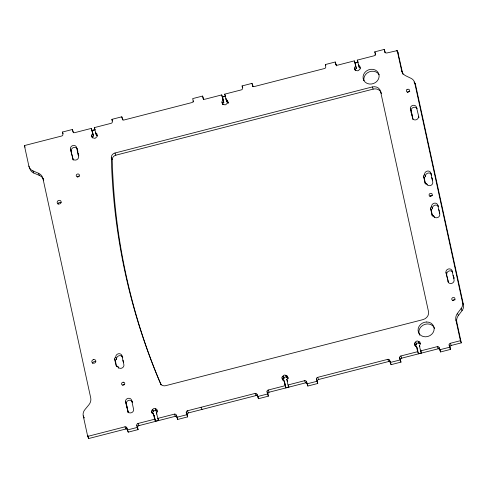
<?xml version="1.0" encoding="UTF-8"?>
<svg xmlns="http://www.w3.org/2000/svg" width="488" height="488" viewBox="0 0 488 488"><rect width="100%" height="100%" fill="white"/><g stroke="black" fill="none" stroke-linecap="round" stroke-linejoin="round"><path stroke-width="0.73" d="M415.392 346.352L414.58 343.802A1.537 1.366 -22.5 0 1 415.532 342.167L415.691 342.125A1.537 1.366 -22.5 0 1 418.338 341.447L418.497 341.405A1.537 1.366 -22.5 0 1 420.022 342.405L420.29 343.656A1.537 1.366 -22.5 0 1 419.345 345.29L420.571 350.927L437.291 346.632A1.537 1.366 -22.5 0 1 439.054 347.548L440.53 351.964L450.418 349.426L450.009 347.133A1.537 1.366 -22.5 0 1 451.211 345.461L461.306 342.869L460.41 340.697L455.896 319.963A9.211 8.186 -22.5 0 1 457.494 313.302L461.13 308.514A8.186 7.277 -22.5 0 0 462.551 302.591L414.727 82.917A8.186 7.277 -22.5 0 0 411.012 78.318L405.79 75.799A9.211 8.186 -22.5 0 1 401.612 70.626L397.22 50.618L387.1 52.93A2.05 1.818 -22.5 0 1 384.751 51.716L384.16 49.447L374.772 51.856L375.626 55.242M461.306 342.869L456.792 322.135A9.211 8.186 -22.5 0 1 458.397 315.474L462.026 310.685A8.186 7.277 -22.5 0 0 463.447 304.762L415.623 85.089L414.727 82.917M43.279 179.059A9.211 8.186 -22.5 0 0 39.351 175.412L33.782 173.02A8.186 7.277 -22.5 0 1 29.768 168.281L28.871 166.115L24.4 145.577L61.683 136.006A1.537 1.366 -22.5 0 0 62.885 134.334L62.476 132.034L72.358 129.497L73.554 132.791M96.417 135.438L94.294 127.63L111.112 123.318A1.537 1.366 -22.5 0 0 112.313 121.646L111.904 119.347L121.793 116.809L122.982 120.103M203.746 99.363L202.557 96.069L192.675 98.606L193.529 101.992M226.81 101.955L224.687 94.153L241.31 89.89A1.537 1.366 -22.5 0 0 242.512 88.218L242.103 85.918L251.985 83.381L253.174 86.675M251.985 83.381L252.571 85.632A1.537 1.366 -22.5 0 0 254.333 86.541L324.544 68.515A1.537 1.366 -22.5 0 0 325.746 66.844L325.344 64.55L335.225 62.007L336.561 65.868M93.299 135.493L91.329 128.393L74.707 132.663A1.537 1.366 -22.5 0 1 72.944 131.754L72.358 129.497M223.693 102.016L221.723 94.916L204.905 99.235A1.537 1.366 -22.5 0 1 203.142 98.326L202.557 96.069M358.155 62.287L355.191 63.05L354.294 60.878L337.574 65.172A1.537 1.366 -22.5 0 1 335.811 64.263L335.225 62.007M359.381 67.923L357.259 60.115L373.979 55.827A1.537 1.366 -22.5 0 0 375.174 54.156M95.099 129.582L92.134 130.345L93.361 135.981A1.537 1.366 -22.5 0 0 92.415 137.616M225.499 96.106L222.528 96.868L223.76 102.504A1.537 1.366 -22.5 0 0 222.809 104.139M92.226 130.564L95.191 129.802M223.211 96.929L224.992 96.478M160.967 384.568L160.521 383.483A768.02 682.474 -22.5 0 1 111.313 157.471A4.606 4.093 -22.5 0 1 114.973 153.012L372.283 86.949A7.161 6.368 -22.5 0 1 380.561 91.415L381.464 93.58M161.125 384.971A768.02 682.474 -22.5 0 1 112.209 159.637A4.606 4.093 -22.5 0 1 115.869 155.178L373.18 89.115A7.161 6.368 -22.5 0 1 380.872 92.025M152.427 413.867L151.615 411.317A1.537 1.366 -22.5 0 1 152.567 409.682L152.726 409.639A1.537 1.366 -22.5 0 1 155.373 408.962L155.532 408.92A1.537 1.366 -22.5 0 1 157.057 409.92L157.325 411.17A1.537 1.366 -22.5 0 1 156.38 412.805L158.502 420.607M283.809 380.091L285.931 387.893L283.809 380.091A1.537 1.366 -22.5 0 1 282.284 379.091L282.015 377.84A1.537 1.366 -22.5 0 1 282.961 376.205L283.119 376.163A1.537 1.366 -22.5 0 1 285.767 375.485L285.925 375.443A1.537 1.366 -22.5 0 1 287.45 376.443L288.255 378.395M156.081 410.963A1.537 1.366 -22.5 0 1 156.27 411.128L155.532 408.92M28.871 166.115A8.186 7.277 -22.5 0 0 32.885 170.855L38.454 173.24A9.211 8.186 -22.5 0 1 42.968 178.571L90.707 397.854A9.211 8.186 -22.5 0 1 88.871 404.814L84.875 409.658A8.186 7.277 -22.5 0 0 83.241 415.849L87.712 436.388L124.995 426.817A1.537 1.366 -22.5 0 1 126.758 427.726L128.24 432.148L138.122 429.605L136.817 425.139A1.537 1.366 -22.5 0 1 138.019 423.468L154.641 419.204L155.538 421.37L153.415 413.568A1.537 1.366 -22.5 0 1 151.89 412.567M157.606 418.442L174.423 414.123A1.537 1.366 -22.5 0 1 176.186 415.032L176.857 416.66M176.186 415.032L177.669 419.454L187.551 416.917L186.245 412.451A1.537 1.366 -22.5 0 1 187.447 410.78L255.187 393.389A1.537 1.366 -22.5 0 1 256.95 394.298L257.853 396.463A1.537 1.366 -22.5 0 0 257.615 396M256.95 394.298L258.433 398.72L268.321 396.183L267.015 391.712A1.537 1.366 -22.5 0 1 268.217 390.04L285.035 385.727M287.45 376.443L287.719 377.694A1.537 1.366 -22.5 0 1 286.773 379.329L287.999 384.965L304.622 380.695A1.537 1.366 -22.5 0 1 306.385 381.604L307.281 383.775M306.385 381.604L307.861 386.026L317.749 383.489L316.444 379.024A1.537 1.366 -22.5 0 1 317.645 377.352L387.856 359.327A1.537 1.366 -22.5 0 1 389.619 360.235L391.101 364.658L400.99 362.12L399.684 357.655A1.537 1.366 -22.5 0 1 400.886 355.984L417.606 351.689L418.503 353.855M450.418 349.426L449.113 344.961A1.537 1.366 -22.5 0 1 450.314 343.29L460.41 340.697M87.712 436.388L88.609 438.553L125.892 428.983A1.537 1.366 -22.5 0 1 127.6 429.727M137.714 427.311A1.537 1.366 -22.5 0 1 138.915 425.64L175.32 416.295A1.537 1.366 -22.5 0 1 176.949 416.88M187.551 416.917L187.148 414.617A1.537 1.366 -22.5 0 1 188.344 412.946L256.09 395.555A1.537 1.366 -22.5 0 1 257.353 395.762M268.321 396.183L267.912 393.883A1.537 1.366 -22.5 0 1 269.114 392.212L305.519 382.866A1.537 1.366 -22.5 0 1 307.226 383.611M317.749 383.489L317.34 381.189A1.537 1.366 -22.5 0 1 318.542 379.518L388.759 361.492A1.537 1.366 -22.5 0 1 390.522 362.401M400.581 359.821A1.537 1.366 -22.5 0 1 401.783 358.149L438.187 348.804A1.537 1.366 -22.5 0 1 439.95 349.713L439.054 347.548M126.758 427.726L127.337 429.977L137.226 427.439L138.122 429.605M176.766 417.289L186.654 414.751M257.536 396.549L267.424 394.011M306.964 383.861L316.852 381.323M389.619 360.235L390.205 362.486L400.093 359.949L400.99 362.12M439.633 349.798L449.521 347.261M396.701 50.465L397.598 52.631M397.976 52.673L402.509 72.791A9.211 8.186 -22.5 0 0 402.649 73.34M397.293 50.782L398.19 52.948M401.612 70.626L402.509 72.791M412.848 119.157L410.371 108.94A3.172 2.818 -22.5 0 1 412.836 105.39A3.172 2.818 -22.5 0 1 416.502 107.366L417.039 108.665A3.172 2.818 -22.5 0 0 413.245 107.464A3.172 2.818 -22.5 0 0 411.177 110.892L412.958 119.066M416.502 107.366L418.978 117.584M410.371 108.94L411.177 110.892M411.042 112.039L411.854 113.991M411.341 113.399L412.147 115.351M384.16 49.447L385.355 52.747M384.751 51.716L385.197 52.795M425.39 183.946L423.493 176.406A1.537 1.366 -22.5 0 1 424.682 174.686A3.172 2.818 -22.5 0 1 427.146 171.136A3.172 2.818 -22.5 0 1 430.812 173.112L431.624 175.064A3.172 2.818 -22.5 0 0 427.958 173.088A3.172 2.818 -22.5 0 0 425.493 176.638A1.537 1.366 -22.5 0 0 424.304 178.358L425.512 183.903M431.782 177.571L432.594 179.523M432.039 178.73L432.575 180.029M374.772 51.856L375.443 53.485M432.38 216.044L430.483 208.498A1.537 1.366 -22.5 0 1 431.673 206.784A3.172 2.818 -22.5 0 1 434.137 203.234A3.172 2.818 -22.5 0 1 437.803 205.21L438.34 206.509A3.172 2.818 -22.5 0 0 434.546 205.308A3.172 2.818 -22.5 0 0 432.478 208.736A1.537 1.366 -22.5 0 0 431.288 210.45L432.496 216.001M424.682 174.686L425.493 176.638M438.773 209.663L439.31 210.969M439.273 211.981L439.816 213.286M424.853 182.646A1.537 1.366 -22.5 0 0 426.628 183.604L427.165 184.903M423.493 176.406L424.304 178.358M431.673 206.784L432.478 208.736M431.837 214.738A1.537 1.366 -22.5 0 0 433.612 215.696L434.424 217.648M430.483 208.498L431.288 210.45M448.466 282.747L445.983 272.53A3.172 2.818 -22.5 0 1 448.448 268.979A3.172 2.818 -22.5 0 1 452.114 270.956L452.657 272.255M453.084 275.415L453.626 276.714M453.297 276.397L454.108 278.349L453.895 277.367M462.551 302.591L463.447 304.762M372.283 86.949L373.18 89.115M461.13 308.514L462.026 310.685M445.983 272.53L448.576 282.656M357.259 60.115L358.064 62.067L355.099 62.83L356.325 68.466A1.537 1.366 -22.5 0 0 355.38 70.101M354.294 60.878L356.417 68.686M457.494 313.302L458.397 315.474M355.52 66.514A1.537 1.366 -22.5 0 0 354.569 68.149L355.465 70.321M354.569 68.149L355.38 70.699M455.896 319.963L456.792 322.135M335.811 64.263L336.256 65.343M450.314 343.29L451.211 345.461M449.113 344.961L450.009 347.133M325.344 64.55L325.789 65.63M437.291 346.632L438.187 348.804M418.497 341.405L419.393 343.576M418.338 341.447L419.235 343.619M419.345 345.29L419.881 346.596M420.571 350.927L421.467 353.092M415.691 342.125L416.587 344.296M415.532 342.167L416.429 344.339M414.855 345.053A1.537 1.366 -22.5 0 0 416.374 346.053L417.277 348.225M414.58 343.802L415.477 345.974M400.886 355.984L401.783 358.149M390.205 362.486L391.101 364.658M387.856 359.327L388.759 361.492M252.571 85.632L253.022 86.718M242.103 85.918L242.774 87.547M224.687 94.153L225.224 95.453M225.913 99.79A1.537 1.366 -22.5 0 1 227.439 100.79L228.244 102.742M227.439 100.79L228.25 103.34M221.723 94.916L223.846 102.718M222.949 100.552A1.537 1.366 -22.5 0 0 221.997 102.187L222.9 104.353M203.142 98.326L203.588 99.406M317.645 377.352L318.542 379.518M316.444 379.024L317.34 381.189M304.622 380.695L305.519 382.866M285.925 375.443L286.822 377.614M285.767 375.485L286.663 377.651M286.773 379.329L287.67 381.494M287.999 384.965L288.896 387.13M283.119 376.163L284.022 378.334M282.961 376.205L283.857 378.371M282.015 377.84L282.912 380.012M268.217 390.04L269.114 392.212M267.015 391.712L267.912 393.883M255.187 393.389L256.09 395.555M111.904 119.347L112.576 120.969M114.973 153.012L115.869 155.178M111.313 157.471L112.209 159.637M94.294 127.63L94.831 128.936M91.329 128.393L93.452 136.195M92.555 134.029A1.537 1.366 -22.5 0 0 91.604 135.664L92.507 137.836M201.111 407.273L202.008 409.438M187.447 410.78L188.344 412.946M70.467 149.096L73.218 159.96L70.467 149.096A3.172 2.818 -22.5 0 1 72.932 145.54A3.172 2.818 -22.5 0 1 76.598 147.522L77.403 149.468A3.172 2.818 -22.5 0 0 77.147 148.785M186.245 412.451L187.148 414.617M77.568 151.975L78.379 153.927M77.989 153.915L78.8 155.867M62.476 132.034L63.147 133.663M174.423 414.123L175.32 416.295M155.373 408.962L156.27 411.128M156.38 412.805L156.916 414.105M152.726 409.639L153.622 411.811M152.567 409.682L153.464 411.854M151.615 411.317L152.518 413.488M121.939 355.776L123.879 364.689A3.172 2.818 -22.5 0 1 121.414 368.239A3.172 2.818 -22.5 0 1 117.748 366.262A1.537 1.366 -22.5 0 1 115.973 365.305L114.613 359.064A1.537 1.366 -22.5 0 1 115.808 357.35A3.172 2.818 -22.5 0 1 118.273 353.8A3.172 2.818 -22.5 0 1 121.939 355.776L122.744 357.728A3.172 2.818 -22.5 0 0 122.482 357.039M122.909 360.235L123.714 362.181M123.122 361.212L123.659 362.517M42.968 178.571L43.639 180.2M115.808 357.35L116.614 359.302A1.537 1.366 -22.5 0 0 115.424 361.016L116.632 366.567M38.454 173.24L39.351 175.412M117.748 366.262L118.553 368.214M114.613 359.064L115.424 361.016M131.638 400.349L132.449 402.301A3.172 2.818 -22.5 0 0 128.783 400.325A3.172 2.818 -22.5 0 0 126.319 403.875L128.259 412.793L125.514 401.923A3.172 2.818 -22.5 0 1 127.972 398.373A3.172 2.818 -22.5 0 1 131.638 400.349L133.584 409.267A3.172 2.818 -22.5 0 1 131.119 412.817A3.172 2.818 -22.5 0 1 127.453 410.841M24.4 145.577L25.071 147.205M138.019 423.468L138.915 425.64M32.885 170.855L33.782 173.02M125.514 401.923L126.41 404.095L128.027 411.524M127.337 429.977L128.24 432.148M124.995 426.817L125.892 428.983M83.241 415.849L84.137 418.015A8.186 7.277 -22.5 0 1 84.046 417.496M440.097 350.274L440.53 351.964M307.428 384.337L307.861 386.026M258 397.031L258.433 398.72M121.793 116.809L122.372 119.06A1.537 1.366 -22.5 0 0 124.135 119.969L191.876 102.578A1.537 1.366 -22.5 0 0 193.077 100.906M177.229 417.765L177.669 419.454M430.812 173.112L432.752 182.03A3.172 2.818 -22.5 0 1 430.294 185.58A3.172 2.818 -22.5 0 1 426.628 183.604M437.803 205.21L439.743 214.122A3.172 2.818 -22.5 0 1 437.279 217.672A3.172 2.818 -22.5 0 1 433.612 215.696M452.114 270.956L454.053 279.874A3.172 2.818 -22.5 0 1 451.595 283.424A3.172 2.818 -22.5 0 1 447.929 281.448M380.561 91.415L428.501 311.612A7.161 6.368 -22.5 0 1 422.944 319.628L165.627 385.691A4.606 4.093 -22.5 0 1 160.521 383.483M358.68 64.886L359.29 67.704A1.537 1.366 -22.5 0 1 360.406 68.033M420.766 350.061L421.376 352.879L418.411 353.641L417.185 348.005M416.374 346.053L417.606 351.689M225.956 98.222L226.725 101.742A1.537 1.366 -22.5 0 1 228.14 102.443M288.5 385.508L288.811 386.917L285.84 387.679L284.614 382.043A1.537 1.366 -22.5 0 1 284.266 382.037M221.997 102.187L222.272 103.438A1.537 1.366 -22.5 0 0 223.797 104.438L223.955 104.395A1.537 1.366 -22.5 0 0 226.603 103.718L226.761 103.676A1.537 1.366 -22.5 0 0 227.707 102.041M95.715 132.4L96.331 135.219A1.537 1.366 -22.5 0 1 97.313 135.444M158.106 418.985L158.411 420.394L155.446 421.156L154.22 415.52M153.415 413.568L154.641 419.204M91.604 135.664L91.878 136.915A1.537 1.366 -22.5 0 0 93.397 137.915L93.562 137.872A1.537 1.366 -22.5 0 0 96.203 137.195L96.368 137.152A1.537 1.366 -22.5 0 0 97.313 135.518L97.045 134.267A1.537 1.366 -22.5 0 0 95.52 133.267M77.568 150.213L77.891 151.701M76.598 147.522L78.537 156.434A3.172 2.818 -22.5 0 1 76.073 159.985A3.172 2.818 -22.5 0 1 72.407 158.008M87.968 435.619L88.609 438.553M399.684 357.655L400.093 359.949M136.817 425.139L137.226 427.439M418.442 116.278A3.172 2.818 -22.5 0 1 415.977 119.828A3.172 2.818 -22.5 0 1 412.311 117.852M358.485 65.752A1.537 1.366 -22.5 0 1 360.01 66.752L360.278 68.003A1.537 1.366 -22.5 0 1 359.333 69.638L359.168 69.68A1.537 1.366 -22.5 0 1 356.527 70.357L356.362 70.4A1.537 1.366 -22.5 0 1 354.843 69.4M43.517 179.602A9.211 8.186 -22.5 0 1 43.719 180.163M222.876 104.194A1.537 1.366 -22.5 0 1 222.888 103.871M355.441 69.998A1.537 1.366 -22.5 0 1 355.496 69.674M403.058 74.396A9.211 8.186 -22.5 0 1 402.838 73.877M413.995 82.002A8.186 7.277 -22.5 0 1 415.623 85.089M415.459 345.815A1.537 1.366 -22.5 0 1 415.508 345.327M282.887 379.847A1.537 1.366 -22.5 0 1 282.9 379.524M126.41 404.095A3.172 2.818 -22.5 0 1 126.52 402.606M77.385 176.894A1.635 1.458 -22.5 0 1 79.245 176.174M122.72 385.148A1.635 1.458 -22.5 0 1 123.751 384.44L124.172 384.385A1.635 1.458 -22.5 0 1 124.58 384.428M407.382 92.476A1.635 1.458 -22.5 0 1 407.571 92.116L408.596 91.415A1.635 1.458 -22.5 0 1 409.81 91.543M452.724 300.736A1.635 1.458 -22.5 0 1 455.145 299.797M157.325 411.103A1.537 1.366 -22.5 0 0 156.343 410.872L156.178 410.914A1.537 1.366 -22.5 0 0 153.537 411.591L153.372 411.634A1.537 1.366 -22.5 0 0 152.427 413.269M420.418 343.686A1.537 1.366 -22.5 0 0 419.302 343.357L419.143 343.4A1.537 1.366 -22.5 0 0 416.502 344.077L416.337 344.119A1.537 1.366 -22.5 0 0 415.392 345.754M288.152 378.096A1.537 1.366 -22.5 0 0 286.737 377.395L286.572 377.438A1.537 1.366 -22.5 0 0 283.931 378.115L283.772 378.157A1.537 1.366 -22.5 0 0 282.82 379.792M71.278 151.042A3.172 2.818 -22.5 0 1 72.968 147.791A3.172 2.818 -22.5 0 1 76.695 148.193M92.622 363.371A2.05 1.818 -22.5 0 1 93.751 361.754L94.77 361.492A2.05 1.818 -22.5 0 1 95.758 361.724M57.962 204.149A2.05 1.818 -22.5 0 1 61.098 202.502M116.614 359.302A3.172 2.818 -22.5 0 1 118.303 356.045A3.172 2.818 -22.5 0 1 122.031 356.447M446.795 274.482A3.172 2.818 -22.5 0 1 448.862 271.06A3.172 2.818 -22.5 0 1 452.663 272.219M419.686 335.165A8.186 7.277 -22.5 0 1 425.371 324.227L427.47 323.94A8.186 7.277 -22.5 0 1 434.668 328.717M429.965 196.389A1.635 1.458 -22.5 0 1 432.386 195.456M363.987 80.648A8.186 7.277 -22.5 0 1 369.325 71.809A8.186 7.277 -22.5 0 1 379.133 74.81M406.949 89.639L406.675 89.951A1.635 1.458 -22.5 0 0 407.492 92.11L407.694 92.134A1.232 1.092 -22.5 0 0 408.523 92.018L408.718 91.945A1.635 1.458 -22.5 0 0 407.7 89.243L406.949 89.639M93.44 359.607L92.94 359.802A2.05 1.818 -22.5 0 0 92.433 362.828A2.05 1.818 -22.5 0 0 95.672 361.998A2.05 1.818 -22.5 0 0 93.964 359.54L93.44 359.607M426.658 321.995L424.56 322.275A8.186 7.277 -22.5 0 0 419.601 334.262A8.186 7.277 -22.5 0 0 433.167 332.438A8.186 7.277 -22.5 0 0 426.658 321.995M123.269 382.22L122.854 382.275A1.635 1.458 -22.5 0 0 121.86 384.672A1.635 1.458 -22.5 0 0 124.574 384.306A1.635 1.458 -22.5 0 0 123.269 382.22M363.853 80.471L363.182 78.696A8.186 7.277 -22.5 0 1 373.027 69.345A8.186 7.277 -22.5 0 1 377.364 80.825A8.186 7.277 -22.5 0 1 363.853 80.471M430.16 196.237A1.635 1.458 -22.5 0 0 432.264 194.395A1.635 1.458 -22.5 0 0 429.623 193.766A1.635 1.458 -22.5 0 0 430.16 196.237M77.299 176.882A1.635 1.458 -22.5 0 0 79.404 175.039A1.635 1.458 -22.5 0 0 76.762 174.411A1.635 1.458 -22.5 0 0 77.299 176.882M452.827 300.364A1.635 1.458 -22.5 0 0 454.932 298.522A1.635 1.458 -22.5 0 0 452.291 297.894A1.635 1.458 -22.5 0 0 452.827 300.364M58.511 203.966A2.05 1.818 -22.5 0 0 61.14 201.66A2.05 1.818 -22.5 0 0 57.84 200.879A2.05 1.818 -22.5 0 0 58.511 203.966"/></g></svg>
